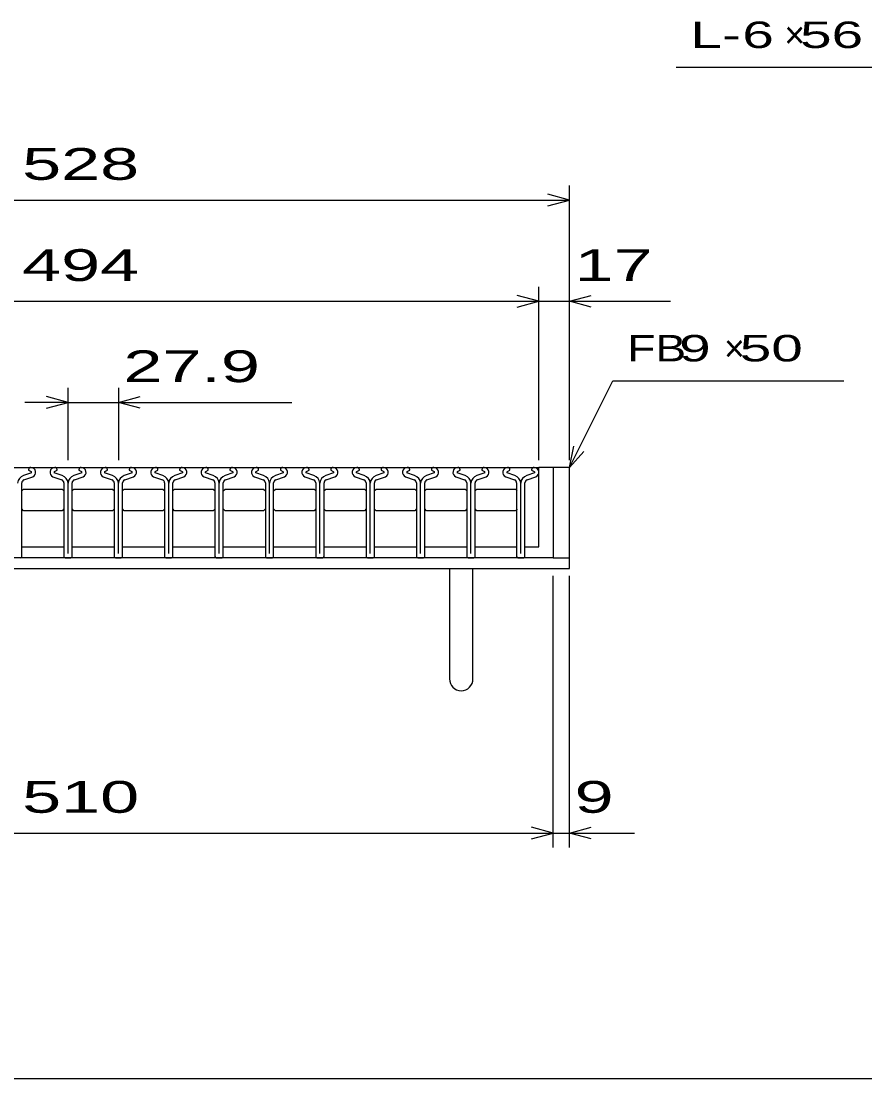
# Model space of a CAD drawing. Units: millimetres, scale not verified. Extents: x -1456 to 1389, y -1026 to 839.
# Drawn here: x -720 to -252, y -921 to -336 of the extents above; entities that cross this region are included whole.
import ezdxf
from ezdxf.enums import TextEntityAlignment as Align

# ---------------------------------------------------------------- set-up
doc = ezdxf.new("R2010")
doc.units = ezdxf.units.MM
doc.header["$LTSCALE"] = 8
for name, color, linetype, lineweight in [('0_2', 150, 'Continuous', 25), ('16', 3, 'Continuous', 25), ('19', 6, 'Continuous', 25), ('22', 2, 'Continuous', 25)]:
    doc.layers.add(name, color=color, linetype=linetype, lineweight=lineweight)
doc.styles.add('ベクトル', font='')
doc.styles.get('ベクトル').set_extended_font_data('ベクトル')

msp = doc.modelspace()

# ---------------------------------------------------------------- linework, layer by layer
at = {"layer": '0_2'}
msp.add_line((1388.8, -921.2), (-1379.2, -921.2), dxfattribs=at)
at = {"layer": '16'}
for p, q in [((-927, -582.7), (-433, -582.7)), ((-715.701, -584.083), (-715.701, -584.313)), ((-715.701, -584.313), (-714.261, -585.013)), ((-701.26, -585.013), (-699.82, -584.313)), ((-699.82, -584.313), (-699.82, -584.083)), ((-687.801, -584.083), (-687.801, -584.313)), ((-687.801, -584.313), (-686.361, -585.013)), ((-673.36, -585.013), (-671.92, -584.313)), ((-671.92, -584.313), (-671.92, -584.083)), ((-659.901, -584.083), (-659.901, -584.313)), ((-659.901, -584.313), (-658.461, -585.013)), ((-645.46, -585.013), (-644.02, -584.313)), ((-644.02, -584.313), (-644.02, -584.083)), ((-632.001, -584.083), (-632.001, -584.313)), ((-632.001, -584.313), (-630.561, -585.013)), ((-617.56, -585.013), (-616.12, -584.313)), ((-616.12, -584.313), (-616.12, -584.083)), ((-604.101, -584.083), (-604.101, -584.313)), ((-604.101, -584.313), (-602.661, -585.013)), ((-589.66, -585.013), (-588.22, -584.313)), ((-588.22, -584.313), (-588.22, -584.083)), ((-576.201, -584.083), (-576.201, -584.313)), ((-576.201, -584.313), (-574.761, -585.013)), ((-561.76, -585.013), (-560.32, -584.313)), ((-560.32, -584.313), (-560.32, -584.083)), ((-548.301, -584.083), (-548.301, -584.313)), ((-548.301, -584.313), (-546.861, -585.013)), ((-533.86, -585.013), (-532.42, -584.313)), ((-532.42, -584.313), (-532.42, -584.083)), ((-520.401, -584.083), (-520.401, -584.313)), ((-520.401, -584.313), (-518.961, -585.013)), ((-505.96, -585.013), (-504.52, -584.313)), ((-504.52, -584.313), (-504.52, -584.083)), ((-492.501, -584.083), (-492.501, -584.313)), ((-492.501, -584.313), (-491.061, -585.013)), ((-478.06, -585.013), (-476.62, -584.313)), ((-476.62, -584.313), (-476.62, -584.083)), ((-464.601, -584.083), (-464.601, -584.313)), ((-464.601, -584.313), (-463.161, -585.013)), ((-450.46, -585.013), (-449.02, -584.313)), ((-449.02, -584.313), (-449.02, -584.083)), ((-437.001, -584.083), (-437.001, -584.313)), ((-437.001, -584.313), (-435.561, -585.013)), ((-433, -626.7), (-433, -582.7)), ((-719.41, -632.012), (-719.41, -591.292)), ((-714.102, -585.708), (-718.422, -587.228)), ((-718.212, -589.589), (-713.342, -587.879)), ((-702.179, -587.879), (-697.309, -589.589)), ((-697.099, -587.228), (-701.419, -585.708)), ((-696.11, -591.292), (-696.11, -632.012)), ((-693.8, -630.41), (-693.8, -591.34)), ((-691.51, -632.012), (-691.51, -591.292)), ((-686.202, -585.708), (-690.522, -587.228)), ((-690.312, -589.589), (-685.442, -587.879)), ((-674.279, -587.879), (-669.409, -589.589)), ((-669.199, -587.228), (-673.519, -585.708)), ((-668.21, -591.292), (-668.21, -632.012)), ((-665.9, -630.41), (-665.9, -591.34)), ((-663.61, -632.012), (-663.61, -591.292)), ((-658.302, -585.708), (-662.622, -587.228)), ((-662.412, -589.589), (-657.542, -587.879)), ((-646.379, -587.879), (-641.509, -589.589)), ((-641.299, -587.228), (-645.619, -585.708)), ((-640.31, -591.292), (-640.31, -632.012)), ((-638, -630.41), (-638, -591.34)), ((-635.71, -632.012), (-635.71, -591.292)), ((-630.402, -585.708), (-634.722, -587.228)), ((-634.512, -589.589), (-629.642, -587.879)), ((-618.479, -587.879), (-613.609, -589.589)), ((-613.399, -587.228), (-617.719, -585.708)), ((-612.41, -591.292), (-612.41, -632.012)), ((-610.1, -630.41), (-610.1, -591.34)), ((-607.81, -632.012), (-607.81, -591.292)), ((-602.502, -585.708), (-606.822, -587.228)), ((-606.612, -589.589), (-601.742, -587.879)), ((-590.579, -587.879), (-585.709, -589.589)), ((-585.499, -587.228), (-589.819, -585.708)), ((-584.51, -591.292), (-584.51, -632.012)), ((-582.2, -630.41), (-582.2, -591.34)), ((-579.91, -632.012), (-579.91, -591.292)), ((-574.602, -585.708), (-578.922, -587.228)), ((-578.712, -589.589), (-573.842, -587.879)), ((-562.679, -587.879), (-557.809, -589.589)), ((-557.599, -587.228), (-561.919, -585.708)), ((-556.61, -591.292), (-556.61, -632.012)), ((-554.3, -630.41), (-554.3, -591.34)), ((-552.01, -632.012), (-552.01, -591.292)), ((-546.702, -585.708), (-551.022, -587.228)), ((-550.812, -589.589), (-545.942, -587.879)), ((-534.779, -587.879), (-529.909, -589.589)), ((-529.699, -587.228), (-534.019, -585.708)), ((-528.71, -591.292), (-528.71, -632.012)), ((-526.4, -630.41), (-526.4, -591.34)), ((-524.11, -632.012), (-524.11, -591.292)), ((-518.802, -585.708), (-523.122, -587.228)), ((-522.912, -589.589), (-518.042, -587.879)), ((-506.879, -587.879), (-502.009, -589.589)), ((-501.799, -587.228), (-506.119, -585.708)), ((-500.81, -591.292), (-500.81, -632.012)), ((-498.5, -630.41), (-498.5, -591.34)), ((-496.21, -632.012), (-496.21, -591.292)), ((-490.902, -585.708), (-495.222, -587.228)), ((-495.012, -589.589), (-490.142, -587.879)), ((-478.979, -587.879), (-474.109, -589.589)), ((-473.899, -587.228), (-478.219, -585.708)), ((-472.91, -591.292), (-472.91, -632.012)), ((-470.6, -630.41), (-470.6, -591.34)), ((-468.31, -632.012), (-468.31, -591.292)), ((-463.002, -585.708), (-467.322, -587.228)), ((-467.112, -589.589), (-462.242, -587.879)), ((-451.379, -587.879), (-446.509, -589.589)), ((-446.299, -587.228), (-450.619, -585.708)), ((-445.31, -591.292), (-445.31, -632.012)), ((-443, -630.41), (-443, -591.34)), ((-440.71, -632.012), (-440.71, -591.292)), ((-435.402, -585.708), (-439.722, -587.228)), ((-439.512, -589.589), (-434.642, -587.879)), ((-719.45, -595.7), (-718.45, -594.7)), ((-718.45, -594.7), (-697.05, -594.7)), ((-697.05, -594.7), (-696.05, -595.7)), ((-691.55, -595.7), (-690.55, -594.7)), ((-690.55, -594.7), (-669.15, -594.7)), ((-669.15, -594.7), (-668.15, -595.7)), ((-663.65, -595.7), (-662.65, -594.7)), ((-662.65, -594.7), (-641.25, -594.7)), ((-641.25, -594.7), (-640.25, -595.7)), ((-635.75, -595.7), (-634.75, -594.7)), ((-634.75, -594.7), (-613.35, -594.7)), ((-613.35, -594.7), (-612.35, -595.7)), ((-607.85, -595.7), (-606.85, -594.7)), ((-606.85, -594.7), (-585.45, -594.7)), ((-585.45, -594.7), (-584.45, -595.7)), ((-579.95, -595.7), (-578.95, -594.7)), ((-578.95, -594.7), (-557.55, -594.7)), ((-557.55, -594.7), (-556.55, -595.7)), ((-552.05, -595.7), (-551.05, -594.7)), ((-551.05, -594.7), (-529.65, -594.7)), ((-529.65, -594.7), (-528.65, -595.7)), ((-524.15, -595.7), (-523.15, -594.7)), ((-523.15, -594.7), (-501.75, -594.7)), ((-501.75, -594.7), (-500.75, -595.7)), ((-496.25, -595.7), (-495.25, -594.7)), ((-495.25, -594.7), (-473.85, -594.7)), ((-473.85, -594.7), (-472.85, -595.7)), ((-468.35, -595.7), (-467.35, -594.7)), ((-467.35, -594.7), (-445.95, -594.7)), ((-445.95, -594.7), (-444.95, -595.7)), ((-718.45, -606.7), (-719.45, -605.7)), ((-697.05, -606.7), (-718.45, -606.7)), ((-696.05, -605.7), (-697.05, -606.7)), ((-690.55, -606.7), (-691.55, -605.7)), ((-669.15, -606.7), (-690.55, -606.7)), ((-668.15, -605.7), (-669.15, -606.7)), ((-662.65, -606.7), (-663.65, -605.7)), ((-641.25, -606.7), (-662.65, -606.7)), ((-640.25, -605.7), (-641.25, -606.7)), ((-634.75, -606.7), (-635.75, -605.7)), ((-613.35, -606.7), (-634.75, -606.7)), ((-612.35, -605.7), (-613.35, -606.7)), ((-606.85, -606.7), (-607.85, -605.7)), ((-585.45, -606.7), (-606.85, -606.7)), ((-584.45, -605.7), (-585.45, -606.7)), ((-578.95, -606.7), (-579.95, -605.7)), ((-557.55, -606.7), (-578.95, -606.7)), ((-556.55, -605.7), (-557.55, -606.7)), ((-551.05, -606.7), (-552.05, -605.7)), ((-529.65, -606.7), (-551.05, -606.7)), ((-528.65, -605.7), (-529.65, -606.7)), ((-523.15, -606.7), (-524.15, -605.7)), ((-501.75, -606.7), (-523.15, -606.7)), ((-500.75, -605.7), (-501.75, -606.7)), ((-495.25, -606.7), (-496.25, -605.7)), ((-473.85, -606.7), (-495.25, -606.7)), ((-472.85, -605.7), (-473.85, -606.7)), ((-467.35, -606.7), (-468.35, -605.7)), ((-445.95, -606.7), (-467.35, -606.7)), ((-444.95, -605.7), (-445.95, -606.7)), ((-719.4, -626.7), (-696.1, -626.7)), ((-691.5, -626.7), (-668.2, -626.7)), ((-663.6, -626.7), (-640.3, -626.7)), ((-635.7, -626.7), (-612.4, -626.7)), ((-607.8, -626.7), (-584.5, -626.7)), ((-579.9, -626.7), (-556.6, -626.7)), ((-552, -626.7), (-528.7, -626.7)), ((-524.1, -626.7), (-500.8, -626.7)), ((-496.2, -626.7), (-472.9, -626.7)), ((-468.3, -626.7), (-445.3, -626.7)), ((-440.7, -626.7), (-433, -626.7)), ((-695.41, -632.712), (-692.21, -632.712)), ((-667.51, -632.712), (-664.31, -632.712)), ((-639.61, -632.712), (-636.41, -632.712)), ((-611.71, -632.712), (-608.51, -632.712)), ((-583.81, -632.712), (-580.61, -632.712)), ((-555.91, -632.712), (-552.71, -632.712)), ((-528.01, -632.712), (-524.81, -632.712)), ((-500.11, -632.712), (-496.91, -632.712)), ((-472.21, -632.712), (-469.01, -632.712)), ((-444.61, -632.712), (-441.41, -632.712))]:
    msp.add_line(p, q, dxfattribs=at)
for centre, radius, start, end in [((-714.252, -584.146), 1.45, 94.45, 177.5), ((-714.411, -585.4), 2.7, 293.32, 89.02002), ((-714.426, -585.416), 0.44, 317.67, 68.08999), ((-701.11, -585.4), 2.7, 90.98, 246.68), ((-701.095, -585.416), 0.44, 111.91, 222.33), ((-701.269, -584.146), 1.45, 2.5, 85.55), ((-686.352, -584.146), 1.45, 94.45, 177.5), ((-686.511, -585.4), 2.7, 293.32, 89.02002), ((-686.526, -585.416), 0.44, 317.67, 68.08999), ((-673.21, -585.4), 2.7, 90.98, 246.68), ((-673.195, -585.416), 0.44, 111.91, 222.33), ((-673.369, -584.146), 1.45, 2.5, 85.55), ((-658.452, -584.146), 1.45, 94.45, 177.5), ((-658.611, -585.4), 2.7, 293.32, 89.02002), ((-658.626, -585.416), 0.44, 317.67, 68.08999), ((-645.31, -585.4), 2.7, 90.98, 246.68), ((-645.295, -585.416), 0.44, 111.91, 222.33), ((-645.469, -584.146), 1.45, 2.5, 85.55), ((-630.552, -584.146), 1.45, 94.45, 177.5), ((-630.711, -585.4), 2.7, 293.32, 89.02002), ((-630.726, -585.416), 0.44, 317.67, 68.08999), ((-617.41, -585.4), 2.7, 90.98, 246.68), ((-617.395, -585.416), 0.44, 111.91, 222.33), ((-617.569, -584.146), 1.45, 2.5, 85.55), ((-602.652, -584.146), 1.45, 94.45, 177.5), ((-602.811, -585.4), 2.7, 293.32, 89.02002), ((-602.826, -585.416), 0.44, 317.67, 68.08999), ((-589.51, -585.4), 2.7, 90.98, 246.68), ((-589.495, -585.416), 0.44, 111.91, 222.33), ((-589.669, -584.146), 1.45, 2.5, 85.55), ((-574.752, -584.146), 1.45, 94.45, 177.5), ((-574.911, -585.4), 2.7, 293.32, 89.02002), ((-574.926, -585.416), 0.44, 317.67, 68.08999), ((-561.61, -585.4), 2.7, 90.98, 246.68), ((-561.595, -585.416), 0.44, 111.91, 222.33), ((-561.769, -584.146), 1.45, 2.5, 85.55), ((-546.852, -584.146), 1.45, 94.45, 177.5), ((-547.011, -585.4), 2.7, 293.32, 89.02002), ((-547.026, -585.416), 0.44, 317.67, 68.08999), ((-533.71, -585.4), 2.7, 90.98, 246.68), ((-533.695, -585.416), 0.44, 111.91, 222.33), ((-533.869, -584.146), 1.45, 2.5, 85.55), ((-518.952, -584.146), 1.45, 94.45, 177.5), ((-519.111, -585.4), 2.7, 293.32, 89.02002), ((-519.126, -585.416), 0.44, 317.67, 68.08999), ((-505.81, -585.4), 2.7, 90.98, 246.68), ((-505.795, -585.416), 0.44, 111.91, 222.33), ((-505.969, -584.146), 1.45, 2.5, 85.55), ((-491.052, -584.146), 1.45, 94.45, 177.5), ((-491.211, -585.4), 2.7, 293.32, 89.02002), ((-491.226, -585.416), 0.44, 317.67, 68.08999), ((-477.91, -585.4), 2.7, 90.98, 246.68), ((-477.895, -585.416), 0.44, 111.91, 222.33), ((-478.069, -584.146), 1.45, 2.5, 85.55), ((-463.152, -584.146), 1.45, 94.45, 177.5), ((-463.311, -585.4), 2.7, 293.32, 89.02002), ((-463.326, -585.416), 0.44, 317.67, 68.08999), ((-450.31, -585.4), 2.7, 90.98, 246.68), ((-450.295, -585.416), 0.44, 111.91, 222.33), ((-450.469, -584.146), 1.45, 2.5, 85.55), ((-435.552, -584.146), 1.45, 94.45, 177.5), ((-435.711, -585.4), 2.7, 293.32, 89.02002), ((-435.726, -585.416), 0.44, 317.67, 68.08999), ((-717.131, -591.643), 4.6, 106.3, 176.22), ((-717.612, -591.289), 1.8, 109.42, 180), ((-697.909, -591.289), 1.8, 0, 70.58), ((-698.39, -591.643), 4.6, 3.78, 73.7), ((-689.231, -591.643), 4.6, 106.3, 176.22), ((-689.712, -591.289), 1.8, 109.42, 180), ((-670.009, -591.289), 1.8, 0, 70.58), ((-670.49, -591.643), 4.6, 3.78, 73.7), ((-661.331, -591.643), 4.6, 106.3, 176.22), ((-661.812, -591.289), 1.8, 109.42, 180), ((-642.109, -591.289), 1.8, 0, 70.58), ((-642.59, -591.643), 4.6, 3.78, 73.7), ((-633.431, -591.643), 4.6, 106.3, 176.22), ((-633.912, -591.289), 1.8, 109.42, 180), ((-614.209, -591.289), 1.8, 0, 70.58), ((-614.69, -591.643), 4.6, 3.78, 73.7), ((-605.531, -591.643), 4.6, 106.3, 176.22), ((-606.012, -591.289), 1.8, 109.42, 180), ((-586.309, -591.289), 1.8, 0, 70.58), ((-586.79, -591.643), 4.6, 3.78, 73.7), ((-577.631, -591.643), 4.6, 106.3, 176.22), ((-578.112, -591.289), 1.8, 109.42, 180), ((-558.409, -591.289), 1.8, 0, 70.58), ((-558.89, -591.643), 4.6, 3.78, 73.7), ((-549.731, -591.643), 4.6, 106.3, 176.22), ((-550.212, -591.289), 1.8, 109.42, 180), ((-530.509, -591.289), 1.8, 0, 70.58), ((-530.99, -591.643), 4.6, 3.78, 73.7), ((-521.831, -591.643), 4.6, 106.3, 176.22), ((-522.312, -591.289), 1.8, 109.42, 180), ((-502.609, -591.289), 1.8, 0, 70.58), ((-503.09, -591.643), 4.6, 3.78, 73.7), ((-493.931, -591.643), 4.6, 106.3, 176.22), ((-494.412, -591.289), 1.8, 109.42, 180), ((-474.709, -591.289), 1.8, 0, 70.58), ((-475.19, -591.643), 4.6, 3.78, 73.7), ((-466.031, -591.643), 4.6, 106.3, 176.22), ((-466.512, -591.289), 1.8, 109.42, 180), ((-447.109, -591.289), 1.8, 0, 70.58), ((-447.59, -591.643), 4.6, 3.78, 73.7), ((-438.431, -591.643), 4.6, 106.3, 176.22), ((-438.912, -591.289), 1.8, 109.42, 180), ((-720.11, -632.012), 0.7, 270, 0), ((-695.41, -632.012), 0.7, 180, 270), ((-692.21, -632.012), 0.7, 270, 0), ((-667.51, -632.012), 0.7, 180, 270), ((-664.31, -632.012), 0.7, 270, 0), ((-639.61, -632.012), 0.7, 180, 270), ((-636.41, -632.012), 0.7, 270, 0), ((-611.71, -632.012), 0.7, 180, 270), ((-608.51, -632.012), 0.7, 270, 0), ((-583.81, -632.012), 0.7, 180, 270), ((-580.61, -632.012), 0.7, 270, 0), ((-555.91, -632.012), 0.7, 180, 270), ((-552.71, -632.012), 0.7, 270, 0), ((-528.01, -632.012), 0.7, 180, 270), ((-524.81, -632.012), 0.7, 270, 0), ((-500.11, -632.012), 0.7, 180, 270), ((-496.91, -632.012), 0.7, 270, 0), ((-472.21, -632.012), 0.7, 180, 270), ((-469.01, -632.012), 0.7, 270, 0), ((-444.61, -632.012), 0.7, 180, 270), ((-441.41, -632.012), 0.7, 270, 0)]:
    msp.add_arc(centre, radius, start, end, dxfattribs=at)
at = {"layer": '19'}
for p, q in [((-416, -582.7), (-433, -582.7)), ((-425, -582.7), (-425, -632.7)), ((-416, -638.7), (-416, -582.7)), ((-425, -632.7), (-935, -632.7)), ((-425, -632.7), (-416, -632.7)), ((-944, -638.7), (-416, -638.7)), ((-482.5, -638.7), (-482.5, -699.81)), ((-469.5, -699.81), (-469.5, -638.7))]:
    msp.add_line(p, q, dxfattribs=at)
msp.add_arc((-476, -699.81), 6.5, 180, 0, dxfattribs=at)
at = {"layer": '22', "color": 4}
for p, q in [((-357, -361.2), (-197, -361.2)), ((-416, -578.7), (-416, -426.7)), ((-416, -434.7), (-428, -431.5)), ((-944, -434.7), (-416, -434.7)), ((-428, -437.9), (-416, -434.7)), ((-433, -578.7), (-433, -482.7)), ((-416, -578.7), (-416, -482.7)), ((-927, -490.7), (-433, -490.7)), ((-433, -490.7), (-445, -487.5)), ((-445, -493.9), (-433, -490.7)), ((-433, -490.7), (-416, -490.7)), ((-416, -490.7), (-404, -487.5)), ((-404, -493.9), (-416, -490.7)), ((-416, -490.7), (-360, -490.7)), ((-693.8, -578.7), (-693.8, -538.7)), ((-665.9, -538.7), (-665.9, -578.7)), ((-416, -582.7), (-392, -534.7)), ((-392, -534.7), (-264, -534.7)), ((-693.8, -546.7), (-705.8, -543.5)), ((-665.9, -546.7), (-653.9, -543.5)), ((-693.8, -546.7), (-717.8, -546.7)), ((-705.8, -549.9), (-693.8, -546.7)), ((-693.8, -546.7), (-665.9, -546.7)), ((-653.9, -549.9), (-665.9, -546.7)), ((-665.9, -546.7), (-569.9, -546.7)), ((-416, -582.7), (-413.6, -571.02)), ((-416, -582.7), (-408, -573.9)), ((-425, -793.1), (-425, -642.7)), ((-416, -793.1), (-416, -642.7)), ((-425, -785.1), (-437, -781.9)), ((-416, -785.1), (-404, -781.9)), ((-935, -785.1), (-425, -785.1)), ((-437, -788.3), (-425, -785.1)), ((-425, -785.1), (-416, -785.1)), ((-404, -788.3), (-416, -785.1)), ((-416, -785.1), (-380, -785.1))]:
    msp.add_line(p, q, dxfattribs=at)

# ---------------------------------------------------------------- texts
at = {"layer": '22', "style": 'ベクトル'}
for s, height, width, p in [('L-', 14.66, 1.6, (-349, -343.2)), (' 6 ', 14.66, 1.6, (-329, -343.2)), (' 56 ', 14.66, 1.6, (-297, -343.2)), (' 528 ', 17.6, 1.65, (-730, -414.7)), (' 494 ', 17.6, 1.65, (-730, -470.7)), (' 17 ', 17.6, 1.65, (-424, -470.7)), ('FB', 14.66, 1.3, (-384, -516.7)), (' 9 ', 14.66, 1.6, (-364, -516.7)), (' 50 ', 14.66, 1.6, (-330.4, -516.7)), (' 27.9 ', 17.6, 1.65, (-673.9, -526.7)), (' 510 ', 17.6, 1.65, (-730, -765.1)), (' 9 ', 17.6, 1.65, (-424, -765.1))]:
    msp.add_text(s, height=height, dxfattribs=dict(at, width=width)).set_placement(p, align=Align.MIDDLE_LEFT)
for p in [(-297, -343.2), (-330.4, -516.7)]:
    msp.add_text('×', height=14.66, dxfattribs=at).set_placement(p, align=Align.MIDDLE_LEFT)

doc.saveas('drawing.dxf')
